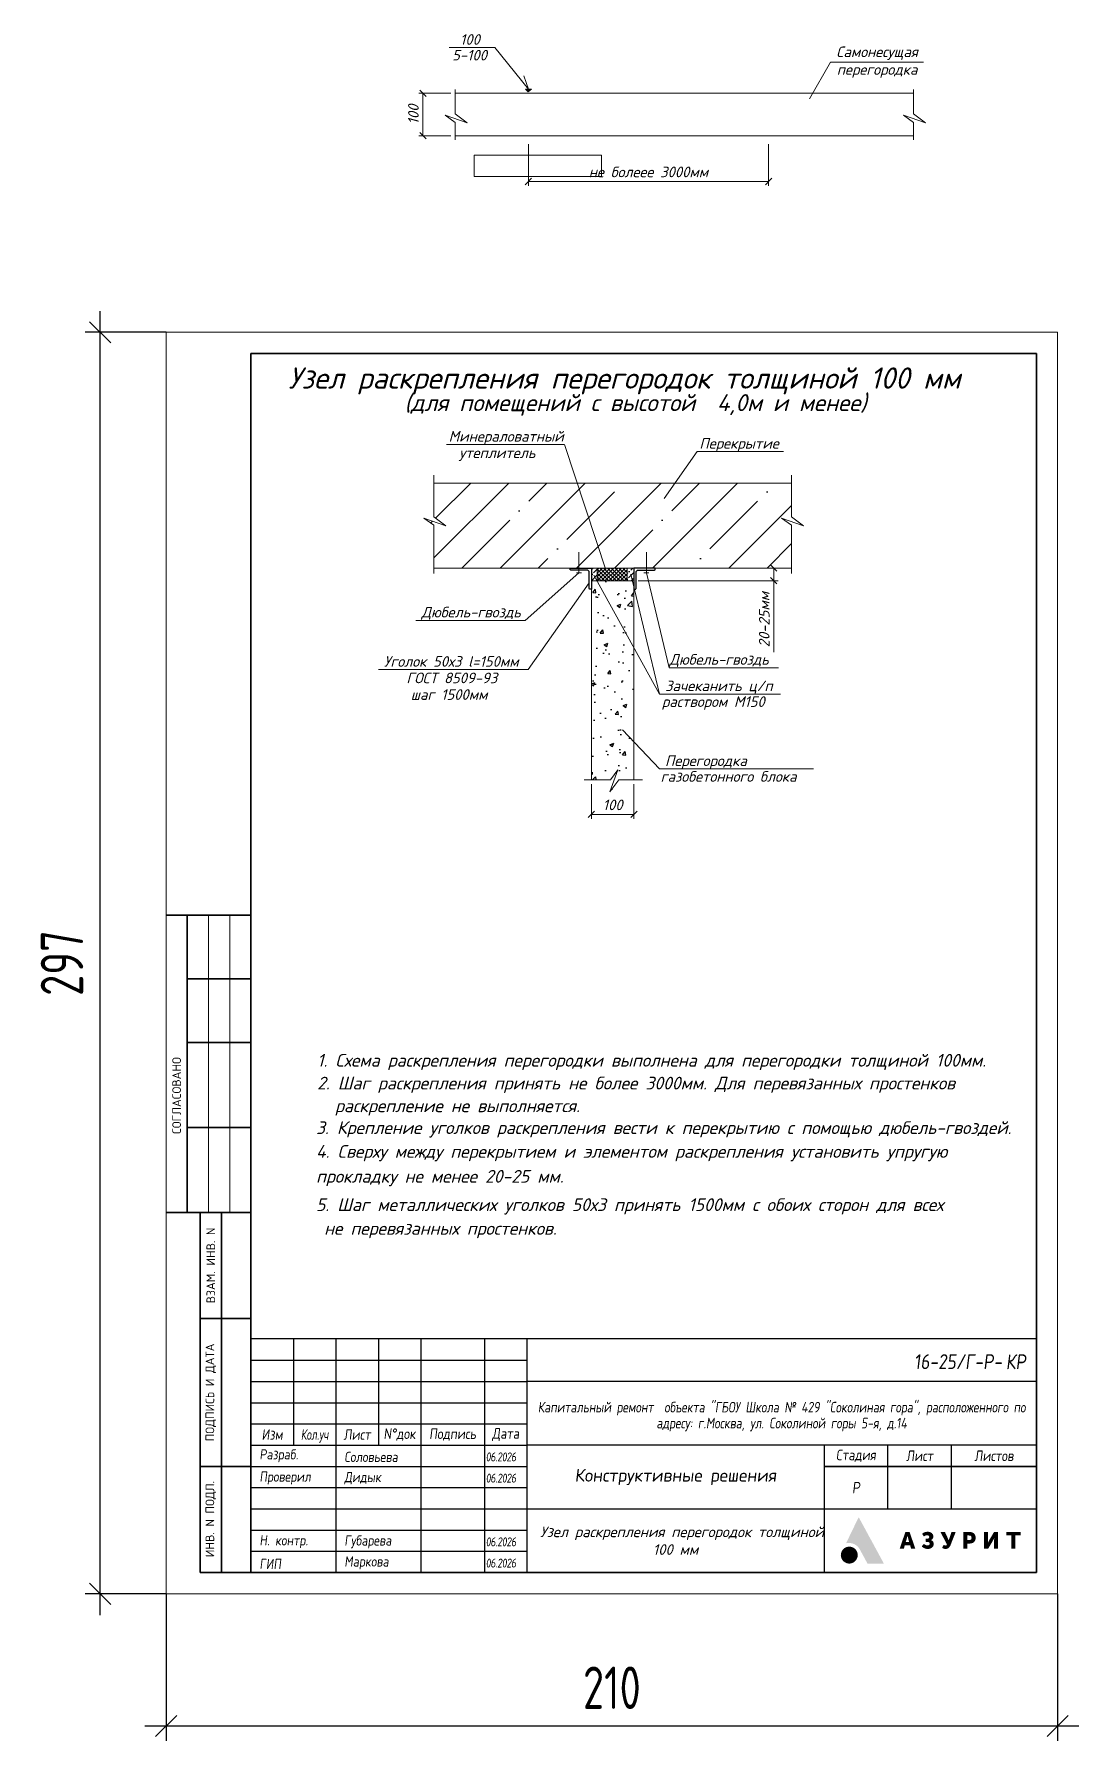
# Model space of a CAD drawing. Header units: millimetres. Extents: x 10124 to 8132345, y -95635 to 1386204.
# Drawn here: x 62371 to 64832, y -14269 to -10250 of the extents above; entities that cross this region are included whole.
import ezdxf
from ezdxf.enums import TextEntityAlignment as Align

# ---------------------------------------------------------------- set-up
doc = ezdxf.new("R2010")
doc.units = ezdxf.units.MM
doc.layers.get('DEFPOINTS').update_dxf_attribs({"color": 1})
for name, color, linetype, lineweight in [('013', 7, 'Continuous', 13), ('030', 7, 'Continuous', 30), ('_TEXT', 7, 'Continuous', 30)]:
    doc.layers.add(name, color=color, linetype=linetype, lineweight=lineweight)
doc.layers.add('_STAMP', color=7, linetype='Continuous')
doc.layers.add('ФВ-5', color=7, linetype='Continuous')
doc.styles.add('10', font='isocpeui.ttf', dxfattribs={"height": 25})
doc.styles.add('GOST', font='isocpeur.TTF')
doc.styles.add('ISOCPEUR', font='isocpeur.TTF', dxfattribs={"width": 0.85, "oblique": 7})
doc.styles.add('БДА100', font='romand.shx', dxfattribs={"width": 0.7})
doc.dimstyles.new('10', dxfattribs={"dimtxt": 37.5, "dimasz": 15, "dimexe": 10, "dimexo": 10, "dimgap": 10, "dimtad": 1, "dimtxsty": '10', "dimblk": 'OBLIQUE', "dimcen": 2.5, "dimadec": 0, "dimazin": 0, "dimtfac": 1, "dimtmove": 0, "dimatfit": 3, "dimfxl": 1, "dimlwd": 15, "dimlwe": 15, "dimarcsym": 0})
doc.dimstyles.new('БДА1', dxfattribs={"dimtxt": 2, "dimasz": 1, "dimexe": 0.7, "dimexo": 0, "dimgap": 0.8, "dimtad": 1, "dimdec": 0, "dimrnd": 1, "dimzin": 0, "dimdsep": 46, "dimtxsty": 'БДА100', "dimblk": 'OBLIQUE', "dimcen": 2, "dimdle": 1, "dimadec": 0, "dimazin": 0, "dimtfac": 1, "dimtdec": 0, "dimtmove": 1, "dimatfit": 3, "dimldrblk": 'NONE', "dimfxl": 0.7, "dimtolj": 1, "dimtzin": 0, "dimlwd": -1, "dimlwe": -1, "dimarcsym": 0})

# ---------------------------------------------------------------- blocks, each defined once
blk = doc.blocks.new('_OBLIQUE')
at = {"color": 0, "linetype": 'ByBlock'}
blk.add_line((-0.5, -0.5), (0.5, 0.5), dxfattribs=at)
blk = doc.blocks.new('*D686')
at = {"layer": 'DEFPOINTS', "color": 0, "transparency": 16777216}
for p, q in [((0, 0), (0, -34.62)), ((210, 0), (210, -34.62)), ((-5, -31.12), (215, -31.12))]:
    blk.add_line(p, q, dxfattribs=at)
for p in [(0, 0), (210, 0), (210, -31.12)]:
    blk.add_point(p, dxfattribs=at)
at = {"layer": 'DEFPOINTS', "color": 0, "transparency": 16777216, "xscale": 5, "yscale": 5, "zscale": 5, "rotation": 180}
blk.add_blockref('_OBLIQUE', (0, -31.12), dxfattribs=at)
at = {"layer": 'DEFPOINTS', "color": 0, "transparency": 16777216, "xscale": 5, "yscale": 5, "zscale": 5}
blk.add_blockref('_OBLIQUE', (210, -31.12), dxfattribs=at)
at = {"layer": 'DEFPOINTS', "color": 0, "lineweight": 0, "transparency": 16777216, "insert": (105, -22.12), "char_height": 10, "attachment_point": 5, "style": 'БДА100'}
blk.add_mtext('\\A1;210', dxfattribs=at)
blk = doc.blocks.new('_None')
blk = doc.blocks.new('*D687')
at = {"layer": 'DEFPOINTS', "color": 0, "transparency": 16777216}
for p, q in [((-15.52, -5), (-15.52, 302)), ((0, 297), (-19.02, 297)), ((0, 0), (-19.02, 0))]:
    blk.add_line(p, q, dxfattribs=at)
for p in [(-15.52, 297), (0, 297), (0, 0)]:
    blk.add_point(p, dxfattribs=at)
at = {"layer": 'DEFPOINTS', "color": 0, "transparency": 16777216, "xscale": 5, "yscale": 5, "zscale": 5}
for p, rotation in [((-15.52, 297), 90), ((-15.52, 0), 270)]:
    blk.add_blockref('_OBLIQUE', p, dxfattribs=dict(at, rotation=rotation))
at = {"layer": 'DEFPOINTS', "color": 0, "lineweight": 0, "transparency": 16777216, "insert": (-24.52, 148.5), "char_height": 10, "attachment_point": 5, "rotation": 90, "style": 'БДА100'}
blk.add_mtext('\\A1;297', dxfattribs=at)
blk = doc.blocks.new('Логотип Азурит')
at = {"layer": '_STAMP', "linetype": 'Continuous', "true_color": 0x2a3756}
h = blk.add_hatch(color=159, dxfattribs=at)
h.dxf.hatch_style = 1
h.paths.add_polyline_path([(-39.4, 8.5), (-40.02, 9.65), (-40.61, 10.74), (-41.14, 11.7), (-41.62, 12.59), (-41.79, 12.89), (-41.86, 13.01), (-41.91, 12.94), (-41.99, 12.78), (-42.39, 11.96), (-42.77, 11.18), (-43.09, 10.5), (-43.47, 9.72), (-44.18, 8.26), (-44.5, 7.6), (-44.73, 7.14), (-44.85, 6.9), (-44.7, 6.93), (-44.51, 6.95), (-44.27, 6.97), (-44.09, 6.97), (-43.91, 6.96), (-43.74, 6.94), (-43.56, 6.91), (-43.39, 6.87), (-43.22, 6.81), (-43.05, 6.75), (-42.89, 6.68), (-42.73, 6.59), (-42.58, 6.5), (-42.43, 6.4), (-42.29, 6.29), (-42.15, 6.17), (-42.03, 6.04), (-41.91, 5.91), (-41.79, 5.77), (-41.72, 5.65), (-41.63, 5.5), (-41.3, 4.9), (-41.02, 4.39), (-40.57, 3.56), (-40.05, 2.59), (-39.78, 2.11), (-37.86, 2.11), (-36.5, 2.11), (-35.94, 2.12), (-36.48, 3.13), (-36.82, 3.75), (-37.16, 4.37), (-37.67, 5.33), (-38.2, 6.3), (-38.54, 6.93), (-38.87, 7.53)])
h = blk.add_hatch(color=159, dxfattribs=at)
h.dxf.hatch_style = 1
h.paths.add_polyline_path([(-29.3, 7.88), (-29.63, 8.84), (-29.86, 9.53), (-30.37, 9.54), (-30.87, 9.54), (-30.93, 9.38), (-31.26, 8.4), (-31.64, 7.27), (-31.97, 6.31), (-32.19, 5.64), (-32.05, 5.63), (-31.71, 5.62), (-31.23, 5.62), (-31.11, 6.03), (-30.99, 6.44), (-30.37, 6.44), (-29.75, 6.44), (-29.63, 6.03), (-29.52, 5.62), (-29.03, 5.62), (-28.54, 5.62), (-28.6, 5.8), (-28.93, 6.79)])
h.paths.add_polyline_path([(-30.77, 7.21), (-30.74, 7.31), (-30.56, 7.93), (-30.43, 8.43), (-30.39, 8.59), (-30.37, 8.65), (-30.35, 8.64), (-30.31, 8.45), (-30.22, 8.08), (-30.11, 7.66), (-30.01, 7.33), (-29.97, 7.21), (-30.37, 7.21)], flags=16)
h = blk.add_hatch(color=159, dxfattribs=at)
h.dxf.hatch_style = 1
h.paths.add_polyline_path([(-24.39, 7.35), (-24.47, 7.43), (-24.56, 7.5), (-24.66, 7.56), (-24.81, 7.65), (-24.74, 7.69), (-24.65, 7.75), (-24.55, 7.86), (-24.45, 7.97), (-24.38, 8.09), (-24.35, 8.18), (-24.32, 8.25), (-24.31, 8.34), (-24.3, 8.45), (-24.3, 8.65), (-24.31, 8.73), (-24.34, 8.82), (-24.41, 8.99), (-24.51, 9.14), (-24.63, 9.28), (-24.78, 9.39), (-24.95, 9.48), (-25.13, 9.55), (-25.34, 9.59), (-25.56, 9.6), (-25.74, 9.6), (-25.91, 9.58), (-26.08, 9.55), (-26.23, 9.51), (-26.39, 9.46), (-26.53, 9.39), (-26.67, 9.32), (-26.8, 9.23), (-26.9, 9.15), (-26.81, 8.98), (-26.64, 8.66), (-26.54, 8.5), (-26.51, 8.5), (-26.46, 8.54), (-26.35, 8.61), (-26.21, 8.67), (-26.07, 8.73), (-25.93, 8.77), (-25.82, 8.79), (-25.72, 8.79), (-25.62, 8.79), (-25.53, 8.76), (-25.46, 8.73), (-25.39, 8.68), (-25.34, 8.62), (-25.3, 8.55), (-25.26, 8.45), (-25.26, 8.36), (-25.27, 8.27), (-25.32, 8.18), (-25.36, 8.13), (-25.39, 8.08), (-25.44, 8.05), (-25.49, 8.02), (-25.63, 7.99), (-25.84, 7.98), (-26.1, 7.97), (-26.1, 7.6), (-26.1, 7.24), (-25.78, 7.23), (-25.54, 7.21), (-25.45, 7.2), (-25.38, 7.18), (-25.33, 7.15), (-25.28, 7.12), (-25.25, 7.08), (-25.21, 7.02), (-25.19, 6.96), (-25.17, 6.9), (-25.17, 6.76), (-25.18, 6.7), (-25.2, 6.64), (-25.23, 6.58), (-25.26, 6.53), (-25.31, 6.49), (-25.37, 6.45), (-25.44, 6.43), (-25.52, 6.41), (-25.69, 6.39), (-25.78, 6.39), (-25.87, 6.41), (-26, 6.45), (-26.16, 6.51), (-26.3, 6.6), (-26.43, 6.69), (-26.53, 6.76), (-26.77, 6.45), (-26.93, 6.26), (-26.97, 6.2), (-26.98, 6.15), (-26.97, 6.11), (-26.94, 6.07), (-26.82, 5.97), (-26.62, 5.84), (-26.41, 5.73), (-26.19, 5.65), (-25.97, 5.59), (-25.78, 5.57), (-25.53, 5.57), (-25.3, 5.58), (-25.12, 5.61), (-24.99, 5.65), (-24.87, 5.71), (-24.75, 5.78), (-24.64, 5.85), (-24.54, 5.94), (-24.45, 6.03), (-24.37, 6.13), (-24.31, 6.23), (-24.25, 6.37), (-24.21, 6.51), (-24.2, 6.66), (-24.2, 6.82), (-24.21, 6.94), (-24.24, 7.06), (-24.28, 7.16), (-24.33, 7.26)])
h = blk.add_hatch(color=159, dxfattribs=at)
h.dxf.hatch_style = 1
h.paths.add_polyline_path([(-19.61, 8.04), (-19.36, 8.68), (-19.14, 9.22), (-19.03, 9.53), (-19.17, 9.54), (-19.52, 9.54), (-20.02, 9.54), (-20.05, 9.44), (-20.31, 8.65), (-20.59, 7.81), (-20.63, 7.68), (-20.66, 7.62), (-20.67, 7.61), (-20.7, 7.67), (-20.82, 7.97), (-21.01, 8.4), (-21.34, 9.1), (-21.54, 9.54), (-22.06, 9.54), (-22.58, 9.54), (-22.4, 9.17), (-21.88, 8.17), (-21.32, 7.06), (-21.11, 6.63), (-21.09, 6.56), (-21.1, 6.52), (-21.15, 6.45), (-21.21, 6.41), (-21.28, 6.38), (-21.37, 6.37), (-21.45, 6.37), (-21.55, 6.39), (-21.64, 6.43), (-21.74, 6.49), (-21.82, 6.53), (-21.86, 6.49), (-21.92, 6.39), (-22.11, 6.05), (-22.23, 5.85), (-22.18, 5.81), (-22.08, 5.75), (-21.95, 5.69), (-21.81, 5.63), (-21.69, 5.59), (-21.51, 5.57), (-21.31, 5.57), (-21.12, 5.59), (-20.97, 5.62), (-20.88, 5.66), (-20.79, 5.71), (-20.71, 5.77), (-20.63, 5.84), (-20.56, 5.93), (-20.48, 6.02), (-20.35, 6.23), (-20.28, 6.35), (-20.21, 6.51), (-19.92, 7.25)])
h = blk.add_hatch(color=159, dxfattribs=at)
h.dxf.hatch_style = 1
h.paths.add_polyline_path([(-14.46, 7.53), (-14.41, 7.64), (-14.37, 7.74), (-14.33, 7.96), (-14.31, 8.19), (-14.32, 8.41), (-14.37, 8.63), (-14.45, 8.83), (-14.5, 8.93), (-14.55, 9.02), (-14.62, 9.1), (-14.69, 9.18), (-14.81, 9.29), (-14.92, 9.37), (-15.06, 9.43), (-15.21, 9.49), (-15.33, 9.52), (-15.49, 9.53), (-16.3, 9.54), (-17.21, 9.54), (-17.21, 7.58), (-17.21, 5.62), (-16.73, 5.62), (-16.25, 5.62), (-16.25, 6.23), (-16.25, 6.83), (-15.87, 6.83), (-15.58, 6.84), (-15.35, 6.86), (-15.17, 6.91), (-14.99, 6.98), (-14.83, 7.08), (-14.69, 7.2), (-14.56, 7.36)])
h.paths.add_polyline_path([(-15.6, 7.68), (-15.67, 7.66), (-15.95, 7.66), (-16.25, 7.66), (-16.25, 8.2), (-16.25, 8.74), (-15.93, 8.73), (-15.64, 8.72), (-15.57, 8.7), (-15.51, 8.67), (-15.42, 8.6), (-15.35, 8.51), (-15.32, 8.45), (-15.3, 8.39), (-15.29, 8.19), (-15.29, 8.07), (-15.3, 8), (-15.32, 7.94), (-15.35, 7.88), (-15.39, 7.82), (-15.43, 7.78), (-15.53, 7.71)], flags=16)
h = blk.add_hatch(color=159, dxfattribs=at)
h.dxf.hatch_style = 1
h.paths.add_polyline_path([(-10.09, 7.82), (-9.98, 8.03), (-9.94, 8.12), (-9.95, 7.93), (-9.96, 7.49), (-9.97, 6.69), (-9.97, 5.62), (-9.5, 5.62), (-9.04, 5.62), (-9.04, 7.58), (-9.04, 9.54), (-9.51, 9.54), (-9.99, 9.54), (-10.36, 8.91), (-10.84, 8.1), (-11.03, 7.78), (-11.26, 7.34), (-11.37, 7.13), (-11.42, 7.05), (-11.41, 7.31), (-11.39, 7.78), (-11.39, 8.55), (-11.39, 9.54), (-11.86, 9.54), (-12.34, 9.54), (-12.34, 7.58), (-12.34, 5.62), (-11.86, 5.62), (-11.37, 5.62), (-11.18, 5.95), (-10.61, 6.89), (-10.31, 7.42)])
h = blk.add_hatch(color=159, dxfattribs=at)
h.dxf.hatch_style = 1
h.paths.add_polyline_path([(-3.74, 9.14), (-3.74, 9.54), (-5.42, 9.54), (-7.09, 9.54), (-7.09, 9.14), (-7.09, 8.74), (-6.5, 8.74), (-5.9, 8.74), (-5.9, 7.18), (-5.9, 5.62), (-5.43, 5.62), (-4.95, 5.62), (-4.95, 7.18), (-4.95, 8.74), (-4.35, 8.74), (-3.74, 8.74)])
at = {"layer": '_STAMP', "linetype": 'Continuous', "true_color": 0x1447b7}
h = blk.add_hatch(color=162, dxfattribs=at)
h.dxf.hatch_style = 1
h.paths.add_polyline_path([(-42.09, 4.22), (-42.11, 4.4), (-42.15, 4.58), (-42.2, 4.76), (-42.27, 4.93), (-42.35, 5.1), (-42.45, 5.26), (-42.57, 5.41), (-42.7, 5.55), (-42.8, 5.64), (-42.91, 5.72), (-43.14, 5.86), (-43.38, 5.97), (-43.63, 6.05), (-43.89, 6.09), (-44.15, 6.1), (-44.42, 6.07), (-44.55, 6.04), (-44.68, 6.01), (-44.87, 5.94), (-45.05, 5.85), (-45.22, 5.74), (-45.37, 5.62), (-45.51, 5.49), (-45.63, 5.35), (-45.75, 5.19), (-45.84, 5.03), (-45.92, 4.85), (-45.98, 4.67), (-46.03, 4.49), (-46.06, 4.29), (-46.07, 4.1), (-46.05, 3.9), (-46.02, 3.7), (-45.97, 3.51), (-45.92, 3.37), (-45.87, 3.24), (-45.8, 3.11), (-45.72, 2.99), (-45.64, 2.88), (-45.54, 2.77), (-45.44, 2.67), (-45.33, 2.57), (-45.22, 2.49), (-45.1, 2.41), (-44.98, 2.34), (-44.85, 2.28), (-44.72, 2.22), (-44.58, 2.18), (-44.44, 2.15), (-44.3, 2.13), (-44.05, 2.12), (-43.8, 2.14), (-43.57, 2.19), (-43.34, 2.26), (-43.12, 2.37), (-42.92, 2.5), (-42.73, 2.65), (-42.56, 2.83), (-42.44, 2.99), (-42.34, 3.15), (-42.26, 3.32), (-42.19, 3.49), (-42.14, 3.67), (-42.11, 3.85), (-42.09, 4.03)])
blk = doc.blocks.new('*D2541')
at = {"layer": '013', "color": 0, "lineweight": 15, "ltscale": 100, "transparency": 16777216}
for p, q in [((63535.3, -10509.6), (63535.3, -10607.3)), ((64100.9, -10509.6), (64100.9, -10607.3)), ((63535.3, -10597.3), (64100.9, -10597.3))]:
    blk.add_line(p, q, dxfattribs=at)
at = {"layer": 'DEFPOINTS', "color": 0, "ltscale": 100, "transparency": 16777216}
for p in [(63535.3, -10499.6), (64100.9, -10499.6), (64100.9, -10597.3)]:
    blk.add_point(p, dxfattribs=at)
at = {"layer": '013', "color": 0, "lineweight": 15, "ltscale": 100, "transparency": 16777216, "xscale": 15, "yscale": 15, "zscale": 15, "rotation": 180}
blk.add_blockref('_OBLIQUE', (63535.3, -10597.3), dxfattribs=at)
at = {"layer": '013', "color": 0, "lineweight": 15, "ltscale": 100, "transparency": 16777216, "xscale": 15, "yscale": 15, "zscale": 15}
blk.add_blockref('_OBLIQUE', (64100.9, -10597.3), dxfattribs=at)
at = {"layer": '013', "color": 0, "ltscale": 100, "transparency": 16777216, "insert": (63818.1, -10574.8), "char_height": 25, "attachment_point": 5, "style": '10'}
blk.add_mtext('не болеее 3000мм', dxfattribs=at)
blk = doc.blocks.new('*D2542')
at = {"layer": '013', "color": 0, "lineweight": 15, "ltscale": 100, "transparency": 16777216}
for p, q in [((63353, -10389.6), (63276.9, -10389.6)), ((63286.9, -10489.6), (63286.9, -10389.6)), ((63353, -10489.6), (63276.9, -10489.6))]:
    blk.add_line(p, q, dxfattribs=at)
at = {"layer": 'DEFPOINTS', "color": 0, "ltscale": 100, "transparency": 16777216}
for p in [(63286.9, -10389.6), (63363, -10389.6), (63363, -10489.6)]:
    blk.add_point(p, dxfattribs=at)
at = {"layer": '013', "color": 0, "lineweight": 15, "ltscale": 100, "transparency": 16777216, "xscale": 15, "yscale": 15, "zscale": 15}
for p, rotation in [((63286.9, -10389.6), 90), ((63286.9, -10489.6), 270)]:
    blk.add_blockref('_OBLIQUE', p, dxfattribs=dict(at, rotation=rotation))
at = {"layer": '013', "color": 0, "ltscale": 100, "transparency": 16777216, "insert": (63264.4, -10439.6), "char_height": 25, "attachment_point": 5, "rotation": 90, "style": '10'}
blk.add_mtext('100', dxfattribs=at)
blk = doc.blocks.new('*U2553')
blk.add_lwpolyline([(-14.2, 35.8), (-11, 35.8, -0.414214), (-9.2, 34), (-9.2, -3.7, 0.414214), (-3.7, -9.2), (34, -9.2, -0.414214), (35.8, -11), (35.8, -14.2), (-14.2, -14.2)], format="xyb", close=True)
blk = doc.blocks.new('*D2552')
at = {"layer": '013', "color": 0, "lineweight": 15, "ltscale": 100, "transparency": 16777216}
for p, q in [((63862, -11507.3), (64123.3, -11507.3)), ((64113.3, -11507.3), (64113.3, -11537.3)), ((63793.8, -11537.3), (64123.3, -11537.3)), ((64113.3, -11537.3), (64113.3, -11705.5))]:
    blk.add_line(p, q, dxfattribs=at)
at = {"layer": 'DEFPOINTS', "color": 0, "ltscale": 100, "transparency": 16777216}
for p in [(63852, -11507.3), (63783.8, -11537.3), (64113.3, -11537.3)]:
    blk.add_point(p, dxfattribs=at)
at = {"layer": '013', "color": 0, "lineweight": 15, "ltscale": 100, "transparency": 16777216, "xscale": 15, "yscale": 15, "zscale": 15}
for p, rotation in [((64113.3, -11507.3), 90), ((64113.3, -11537.3), 270)]:
    blk.add_blockref('_OBLIQUE', p, dxfattribs=dict(at, rotation=rotation))
at = {"layer": '013', "color": 0, "ltscale": 100, "transparency": 16777216, "insert": (64090.8, -11628.9), "char_height": 25, "attachment_point": 5, "rotation": 90, "style": '10'}
blk.add_mtext('20-25мм', dxfattribs=at)
blk = doc.blocks.new('*D2555')
at = {"layer": '013', "color": 0, "lineweight": 15, "ltscale": 100, "transparency": 16777216}
for p, q in [((63683.8, -12016.4), (63683.8, -12097.5)), ((63783.8, -12016.4), (63783.8, -12097.5)), ((63683.8, -12087.5), (63783.8, -12087.5))]:
    blk.add_line(p, q, dxfattribs=at)
at = {"layer": 'DEFPOINTS', "color": 0, "ltscale": 100, "transparency": 16777216}
for p in [(63683.8, -12006.4), (63783.8, -12006.4), (63783.8, -12087.5)]:
    blk.add_point(p, dxfattribs=at)
at = {"layer": '013', "color": 0, "lineweight": 15, "ltscale": 100, "transparency": 16777216, "xscale": 15, "yscale": 15, "zscale": 15, "rotation": 180}
blk.add_blockref('_OBLIQUE', (63683.8, -12087.5), dxfattribs=at)
at = {"layer": '013', "color": 0, "lineweight": 15, "ltscale": 100, "transparency": 16777216, "xscale": 15, "yscale": 15, "zscale": 15}
blk.add_blockref('_OBLIQUE', (63783.8, -12087.5), dxfattribs=at)
at = {"layer": '013', "color": 0, "ltscale": 100, "transparency": 16777216, "insert": (63733.8, -12065), "char_height": 25, "attachment_point": 5, "style": '10'}
blk.add_mtext('100', dxfattribs=at)
blk = doc.blocks.new('*U685')
at = {"color": 44, "lineweight": 20, "ltscale": 10}
for p, q in [((210, 297), (0, 297)), ((0, 297), (0, 0)), ((210, 0), (210, 297)), ((0, 0), (210, 0))]:
    blk.add_line(p, q, dxfattribs=at)
at = {"color": 137, "lineweight": 35, "ltscale": 10}
for p, q in [((205, 292), (20, 292)), ((20, 292), (20, 5)), ((205, 5), (205, 292)), ((0, 159.8), (20, 159.8)), ((5, 89.8), (5, 159.8)), ((5, 144.8), (20, 144.8)), ((5, 129.8), (20, 129.8)), ((5, 109.8), (20, 109.8)), ((0, 89.8), (20, 89.8)), ((8.04, 89.8), (8.04, 5)), ((13.02, 89.8), (13.02, 5)), ((8.04, 64.8), (20, 64.8)), ((8.04, 30), (20, 30)), ((8.04, 5), (205, 5))]:
    blk.add_line(p, q, dxfattribs=at)
at = {"color": 44, "lineweight": 13}
for p, q in [((10, 89.8), (10, 159.8)), ((15, 89.8), (15, 159.8))]:
    blk.add_line(p, q, dxfattribs=at)
at = {"color": 0, "lineweight": 13, "char_height": 2.0408, "attachment_point": 5, "rotation": 90, "style": 'GOST'}
for s, insert, width in [('СОГЛАСОВАНО', (2.49, 117.3), 55), ('ВЗАМ. ИНВ. N', (10.53, 77.3), 25), ('ПОДПИСЬ И ДАТА', (10.53, 47.4), 34.7978), ('ИНВ. N ПОДЛ.', (10.53, 17.6), 24.8009)]:
    blk.add_mtext(s, dxfattribs=dict(at, insert=insert, width=width))
at = {"color": 44, "lineweight": 13, "style": 'GOST', "oblique": 10, "width": 0.8}
for tag in ['ФОРМАТВЕРТ', 'ФОРМАТГОРИЗ']:
    blk.add_attdef(tag, (158.98, 1.6), '', height=2, dxfattribs=at)
at = {"layer": 'DEFPOINTS', "color": 251, "lineweight": 0}
dim = blk.add_linear_dim(base=(-15.52, 297), p1=(0, 0), p2=(0, 297), angle=90, dimstyle='БДА1', override={"dimscale": 5}, dxfattribs=at)
dim.commit()
dim.dimension.update_dxf_attribs({"geometry": '*D687', "text_midpoint": (-15.52, 148.5), "dimtype": 160})
dim = blk.add_linear_dim(base=(210, -31.12), p1=(0, 0), p2=(210, 0), dimstyle='БДА1', override={"dimscale": 5}, dxfattribs=at)
dim.commit()
dim.dimension.update_dxf_attribs({"geometry": '*D686', "text_midpoint": (105, -31.12), "dimtype": 160})

msp = doc.modelspace()

# ---------------------------------------------------------------- hatches: boundary and pattern name
at = {"layer": 'ФВ-5', "ltscale": 100}
h = msp.add_hatch(color=256, dxfattribs=at)
h.dxf.hatch_style = 1
h.paths.add_polyline_path([(63535.058, -10386.053), (63528.209, -10379.588), (63542.425, -10379.588)])
h = msp.add_hatch(dxfattribs=at)
h.set_pattern_fill('ANSI35', color=256, scale=20)
h.set_pattern_definition([(45, (63289.16, -11507.34), (-89.803, 89.803), []), (45, (63378.96, -11507.34), (-89.803, 89.803), [158.75, -31.75, 0, -31.75])])
h.paths.add_polyline_path([(64154.803, -11406.683), (64131.153, -11389.565), (64182.952, -11407.908), (64154.803, -11386.714), (64154.803, -11307.336), (63312.805, -11307.336), (63312.805, -11386.714), (63340.955, -11407.908), (63289.156, -11389.565), (63312.805, -11406.683), (63312.805, -11507.336), (64154.803, -11507.336)])
h = msp.add_hatch(dxfattribs=at)
h.set_pattern_fill('ANSI36', color=256, scale=3)
h.set_pattern_definition([(45, (63683.804, -11537.336), (5.0514, 18.5218), [23.8125, -4.7625, 0, -4.7625])])
h.paths.add_polyline_path([(63697.639, -11507.336), (63683.804, -11507.336), (63683.804, -11537.336), (63697.639, -11537.336)])
h.paths.add_polyline_path([(63783.804, -11507.336), (63767.979, -11507.336), (63767.979, -11537.336), (63783.804, -11537.336)])
h = msp.add_hatch(dxfattribs=at)
h.set_pattern_fill('ANSI37', color=256, scale=2)
h.set_pattern_definition([(45, (63697.639, -11537.3355), (-4.49013, 4.49013), []), (135, (63697.639, -11537.3355), (-4.49013, -4.49013), [])])
h.paths.add_polyline_path([(63767.979, -11507.336), (63697.639, -11507.336), (63697.639, -11537.336), (63767.979, -11537.336)])
h = msp.add_hatch(dxfattribs=at)
h.set_pattern_fill('AR-CONC', color=256, scale=0.5)
h.set_pattern_definition([(50, (63683.804, -12034.53), (91.092, -7.97), [9.525, -104.775]), (355, (63683.8, -12034.53), (-17.622, 95.528), [7.62, -83.82]), (100.451, (63691.395, -12035.2), (73.47, 87.559), [8.095, -89.045]), (46.184, (63683.8, -12009.13), (135.54, -21.02), [14.287, -157.162]), (96.636, (63695.1, -12010.88), (118.702, 123.713), [12.143, -133.568]), (351.184, (63683.8, -12009.13), (118.702, 123.713), [11.43, -125.73]), (21, (63696.504, -12015.48), (75.807, -51.133), [9.525, -104.775]), (326, (63696.5, -12015.48), (30.901, 92.094), [7.62, -83.82]), (71.451, (63702.82, -12019.74), (106.708, 40.961), [8.095, -89.045]), (37.5, (63683.804, -12034.532), (1.5443, 42.2775), [0, -82.804, 0, -85.09, 0, -84.1375]), (7.5, (63683.804, -12034.53), (33.41, 50.0903), [0, -48.514, 0, -80.899, 0, -32.0675]), (327.5, (63655.483, -12034.532), (67.7953, -2.8644), [0, -31.75, 0, -99.06, 0, -131.445]), (317.5, (63642.78, -12034.53), (74.0646, 12.713), [0, -41.275, 0, -65.786, 0, -93.345])])
h.paths.add_polyline_path([(63783.804, -11537.336), (63683.804, -11537.336), (63683.804, -11557.336), (63683.804, -12006.383), (63728.636, -12006.383), (63745.754, -11982.733), (63727.411, -12034.532), (63748.605, -12006.383), (63783.804, -12006.383)])

# ---------------------------------------------------------------- linework, layer by layer
at = {"layer": '013', "ltscale": 100}
for p, q in [((63456.095, -10281.809), (63348.525, -10281.809)), ((63535.317, -10379.588), (63456.095, -10281.809)), ((64197.737, -10402.854), (64247.188, -10316.213)), ((64247.188, -10316.213), (64466.066, -10316.213)), ((63524.73, -10348.64), (63535.317, -10379.588)), ((64442.45, -10389.588), (63362.993, -10389.588)), ((64442.45, -10489.588), (63362.993, -10489.588)), ((63619.88, -11216.559), (63342.211, -11216.559)), ((63619.983, -11216.559), (63718.93, -11516.435)), ((63932.736, -11233.125), (63854.994, -11343.514)), ((64135.982, -11233.125), (63932.736, -11233.125)), ((63654.454, -11518.838), (63654.454, -11470.204)), ((63813.154, -11518.838), (63813.154, -11470.204)), ((63528.053, -11630.605), (63654.454, -11518.838)), ((63660.015, -11518.838), (63648.893, -11518.838)), ((63683.804, -11507.336), (63683.804, -11537.336)), ((63844.194, -11804.104), (63689.49, -11524.412)), ((63783.804, -11507.336), (63783.804, -11537.336)), ((63807.593, -11518.838), (63818.715, -11518.838)), ((63866.782, -11741.925), (63813.154, -11518.838)), ((63678.804, -11542.314), (63535.087, -11746.614)), ((63683.804, -11537.336), (63683.804, -12006.383)), ((63683.804, -11537.336), (63783.804, -11537.336)), ((63783.804, -11537.336), (63783.804, -12006.383)), ((63528.053, -11630.605), (63270.422, -11630.605)), ((63535.087, -11746.614), (63182.257, -11746.614)), ((63866.782, -11741.925), (64124.413, -11741.925))]:
    msp.add_line(p, q, dxfattribs=at)
for points in [[(63362.993, -10499.481), (63362.993, -10458.064), (63339.344, -10440.946), (63391.143, -10459.289), (63362.993, -10438.095), (63362.993, -10380.971)], [(63528.209, -10379.588), (63535.058, -10386.053), (63542.425, -10379.588), (63528.209, -10379.588)], [(64442.45, -10499.481), (64442.45, -10458.064), (64418.8, -10440.946), (64470.599, -10459.289), (64442.45, -10438.095), (64442.45, -10380.971)], [(63407.275, -10535.571), (63407.275, -10585.571), (63707.275, -10585.571), (63707.275, -10535.571), (63407.275, -10535.571)], [(63312.805, -11520.302), (63312.805, -11406.683), (63289.156, -11389.565), (63340.955, -11407.908), (63312.805, -11386.714), (63312.805, -11288.909)], [(64154.803, -11520.302), (64154.803, -11406.683), (64131.153, -11389.565), (64182.952, -11407.908), (64154.803, -11386.714), (64154.803, -11288.909)], [(63312.805, -11307.336), (64154.803, -11307.336)], [(63312.805, -11507.336), (64154.803, -11507.336)], [(63776.248, -11521.466), (63844.194, -11804.104), (64129.146, -11804.104)], [(63757.05, -11888.577), (63844.194, -11980.3), (64207.077, -11980.3)], [(63666.467, -12006.383), (63728.636, -12006.383), (63745.754, -11982.733), (63727.411, -12034.532), (63748.605, -12006.383), (63803.826, -12006.383)]]:
    msp.add_lwpolyline(points, dxfattribs=at)
msp.add_lwpolyline([(63697.639, -11537.336), (63767.979, -11537.336), (63767.979, -11507.336), (63697.639, -11507.336)], close=True, dxfattribs=at)
at = {"layer": '_STAMP'}
for p, q in [((62981.91, -13322.398), (62981.91, -13572.398)), ((63081.91, -13322.398), (63081.91, -13872.398)), ((63181.91, -13322.398), (63181.91, -13572.398)), ((63281.91, -13322.398), (63281.91, -13872.398)), ((63431.91, -13322.398), (63431.91, -13872.398)), ((63531.91, -13322.398), (63531.91, -13872.398)), ((62881.91, -13372.398), (63531.91, -13372.398)), ((62881.91, -13422.398), (63531.91, -13422.398)), ((64731.91, -13422.398), (63531.91, -13422.398)), ((62881.91, -13472.398), (63531.91, -13472.398)), ((62881.91, -13522.398), (63531.91, -13522.398)), ((62881.91, -13572.398), (63531.91, -13572.398)), ((64731.91, -13572.398), (63531.91, -13572.398)), ((64231.91, -13572.398), (64231.91, -13872.398)), ((64381.91, -13622.398), (64381.91, -13572.398)), ((64531.91, -13622.398), (64531.91, -13572.398)), ((62881.91, -13622.398), (63531.91, -13622.398)), ((64231.91, -13622.398), (64381.91, -13622.398)), ((64381.91, -13622.398), (64231.91, -13622.398)), ((64381.91, -13622.398), (64531.91, -13622.398)), ((64381.91, -13722.398), (64381.91, -13622.398)), ((64531.91, -13622.398), (64381.91, -13622.398)), ((64531.91, -13622.398), (64731.91, -13622.398)), ((64531.91, -13722.398), (64531.91, -13622.398)), ((64731.91, -13622.398), (64531.91, -13622.398)), ((62881.91, -13672.398), (63531.91, -13672.398)), ((62881.91, -13722.398), (63531.91, -13722.398)), ((63531.91, -13722.398), (64731.91, -13722.398)), ((62881.91, -13772.398), (63531.91, -13772.398)), ((62881.91, -13822.398), (63531.91, -13822.398))]:
    msp.add_line(p, q, dxfattribs=at)
msp.add_lwpolyline([(62881.91, -13872.398), (64731.91, -13872.398), (64731.91, -13322.398), (62881.91, -13322.398)], close=True, dxfattribs=at)

# ---------------------------------------------------------------- block references
at = {"xscale": 10, "yscale": 10, "zscale": 10}
msp.add_blockref('*U685', (62681.91, -13922.398), dxfattribs=at)
at = {"linetype": 'Continuous', "xscale": 10, "yscale": 10, "zscale": 10}
msp.add_blockref('Логотип Азурит', (64731.91, -13872.398), dxfattribs=at)
at = {"layer": '030', "rotation": 180}
msp.add_blockref('*U2553', (63669.604, -11521.536), dxfattribs=at)
at = {"layer": '030', "xscale": -1, "rotation": 180}
msp.add_blockref('*U2553', (63798.004, -11521.536), dxfattribs=at)

# ---------------------------------------------------------------- texts
at = {"color": 0, "style": '10'}
for s, height, p in [('100', 25, (63374.258, -10275.357)), ('5-100', 25, (63355.715, -10312.348)), ('Минераловатный ', 25, (63347.463, -11209.692)), ('Перекрытие', 25, (63937.988, -11226.259)), ('утеплитель', 25, (63372.138, -11248.55)), ('Дюбель-гвоздь', 25, (63283.326, -11623.738)), ('Уголок 50х3 l=150мм', 25, (63195.161, -11739.747)), ('Дюбель-гвоздь', 25, (63867.343, -11735.058)), ('ГОСТ 8509-93 ', 25, (63247.86, -11778.605)), ('Зачеканить ц/п', 25, (63857.098, -11797.237)), ('шаг 1500мм', 25, (63258.24, -11817.772)), ('раствором М150', 25, (63849.618, -11834.394)), ('Перегородка ', 25, (63857.098, -11973.433)), (' газобетонного блока', 25, (63830.892, -12010.59)), ('1. Схема раскрепления перегородки выполнена для перегородки толщиной 100мм.', 30, (63037.795, -12681.288)), ('2. Шаг раскрепления принять не более 3000мм. Для перевязанных простенков ', 30, (63037.795, -12734.993)), ('раскрепление не выполняется.', 30, (63079.82, -12788.513)), ('3. Крепление уголков раскрепления вести к перекрытию с помощью дюбель-гвоздей.', 30, (63035.171, -12839.976)), ('4. Сверху между перекрытием и элементом раскрепления установить упругую ', 30, (63035.171, -12895.862)), ('прокладку не менее 20-25 мм.', 30, (63035.171, -12954.501)), ('5. Шаг металлических уголков 50х3 принять 1500мм с обоих сторон для всех ', 30, (63035.171, -13021.205)), (' не перевязанных простенков.', 30, (63035.171, -13077.117))]:
    msp.add_text(s, height=height, dxfattribs=at).set_placement(p)
at = {"color": 0, "lineweight": 9, "attachment_point": 5}
for s, insert, char_height, width, style in [('Самонесущая \\Pперегородка', (64356.627, -10316.213), 25, 236.21255, '10'), ('\\pxi1.23419;Узел раскрепления перегородок толщиной 100 мм', (63730.712, -11066.817), 50, 1789.81245, '10'), ('\\pxi1.23419;(для помещений с высотой  4,0м и менее)', (63762.964, -11123.368), 40, 1789.81245, '10'), ('Р', (64306.91, -13672.398), 27, 150, 'ISOCPEUR'), ('\\pxi1.23419;Узел раскрепления перегородок толщиной 100 мм', (63881.91, -13797.398), 25, 700, '10')]:
    msp.add_mtext(s, dxfattribs=dict(at, insert=insert, char_height=char_height, width=width, style=style))
at = {"layer": '_TEXT', "color": 1, "style": 'ISOCPEUR', "oblique": 7, "width": 0.85}
msp.add_text('КР', height=35, dxfattribs=at).set_placement((64659.956, -13376.149), align=Align.MIDDLE_LEFT)
at = {"layer": '_TEXT', "color": 5, "line_spacing_factor": 0.9, "style": 'ISOCPEUR'}
for s, width, heights, insert, char_height, attachment_point in [('16-25/Г-Р-', 691.58613, [96.1], (64651.198, -13375.806), 35, 6), ('{\\Q8;\\W0.8;\\C7;Капитальный ремонт  объекта "ГБОУ Школа № 429 "Соколиная гора", расположенного по адресу: г.Москва, ул. Соколиной горы 5-я, д.14}', 1200, [140.094], (64131.91, -13505.138), 25, 5), ('{\\W1;Конструктивные решения}', 691.58613, [145.668], (63881.91, -13647.398), 30, 5)]:
    msp.add_mtext_dynamic_manual_height_columns(s, width=width, gutter_width=0, heights=heights, dxfattribs=dict(at, insert=insert, char_height=char_height, attachment_point=attachment_point))
at = {"layer": '_TEXT', "style": 'ISOCPEUR'}
for s, width, insert, char_height, attachment_point in [('Изм', 100, (62931.91, -13547.398), 25, 5), ('{\\W0.7;Кол.уч}', 100, (63031.91, -13550.737), 25, 5), ('Лист', 100, (63131.91, -13547.398), 25, 5), ('N%%Dдок', 100, (63231.91, -13547.398), 25, 5), ('Подпись', 100, (63356.91, -13547.398), 25, 5), ('Дата', 100, (63481.91, -13547.398), 25, 5), ('Разраб.', 200, (62901.91, -13597.398), 24, 4), ('Стадия', 150, (64306.91, -13597.398), 25, 5), ('Лист', 150, (64456.91, -13597.398), 25, 5), ('Листов', 150, (64631.91, -13597.398), 25, 5), ('Проверил', 200, (62901.91, -13649.718), 24, 4), ('Н. контр.', 200, (62901.91, -13799.718), 24, 4), ('ГИП', 200, (62901.91, -13852.017), 24, 4)]:
    msp.add_mtext_dynamic_manual_height_columns(s, width=width, gutter_width=125, heights=[0], dxfattribs=dict(at, insert=insert, char_height=char_height, attachment_point=attachment_point))
at = {"layer": '_TEXT', "color": 1, "attachment_point": 4, "style": 'ISOCPEUR'}
for s, width, insert, char_height in [('Соловьева', 190.3612, (63101.91, -13600.061), 24), ('{\\W0.82;\\T0.92;06.2026}', 74.89423, (63434.91, -13600.061), 21), ('{\\W0.82;\\T0.92;06.2026}', 74.89423, (63434.91, -13650.061), 21), ('{\\W0.82;\\T0.92;06.2026}', 74.89423, (63434.91, -13800.061), 21), ('{\\W0.82;\\T0.92;06.2026}', 74.89423, (63434.91, -13850.061), 21)]:
    msp.add_mtext_dynamic_manual_height_columns(s, width=width, gutter_width=125, heights=[0], dxfattribs=dict(at, insert=insert, char_height=char_height))
at = {"layer": '_TEXT', "color": 5, "char_height": 24, "attachment_point": 4, "style": 'ISOCPEUR'}
for s, insert in [('Дидык', (63101.91, -13650.061)), ('Губарева', (63101.91, -13800.061)), ('Маркова', (63101.91, -13849.518))]:
    msp.add_mtext_dynamic_manual_height_columns(s, width=190.3612, gutter_width=125, heights=[0], dxfattribs=dict(at, insert=insert))

# ---------------------------------------------------------------- dimensions: what is measured, and where the dimension line sits
at = {"layer": '013', "ltscale": 100}
dim = msp.add_linear_dim(base=(63286.905, -10389.588), p1=(63362.993, -10489.588), p2=(63362.993, -10389.588), angle=90, dimstyle='10', dxfattribs=at)
dim.commit()
dim.dimension.update_dxf_attribs({"geometry": '*D2542', "text_midpoint": (63264.405, -10439.588)})
dim = msp.add_linear_dim(base=(64100.947, -10597.299), p1=(63535.317, -10499.588), p2=(64100.947, -10499.588), text='не болеее 3000мм', dimstyle='10', dxfattribs=at)
dim.commit()
dim.dimension.update_dxf_attribs({"geometry": '*D2541', "text_midpoint": (63818.132, -10574.79)})
dim = msp.add_linear_dim(base=(64113.251, -11537.336), p1=(63851.991, -11507.336), p2=(63783.804, -11537.336), angle=90, text='20-25мм', dimstyle='10', dxfattribs=at)
dim.commit()
dim.dimension.update_dxf_attribs({"geometry": '*D2552', "text_midpoint": (64090.751, -11628.926)})
dim = msp.add_linear_dim(base=(63783.804, -12087.495), p1=(63683.804, -12006.383), p2=(63783.804, -12006.383), dimstyle='10', dxfattribs=at)
dim.commit()
dim.dimension.update_dxf_attribs({"geometry": '*D2555', "text_midpoint": (63733.804, -12064.995)})

doc.saveas('drawing.dxf')
